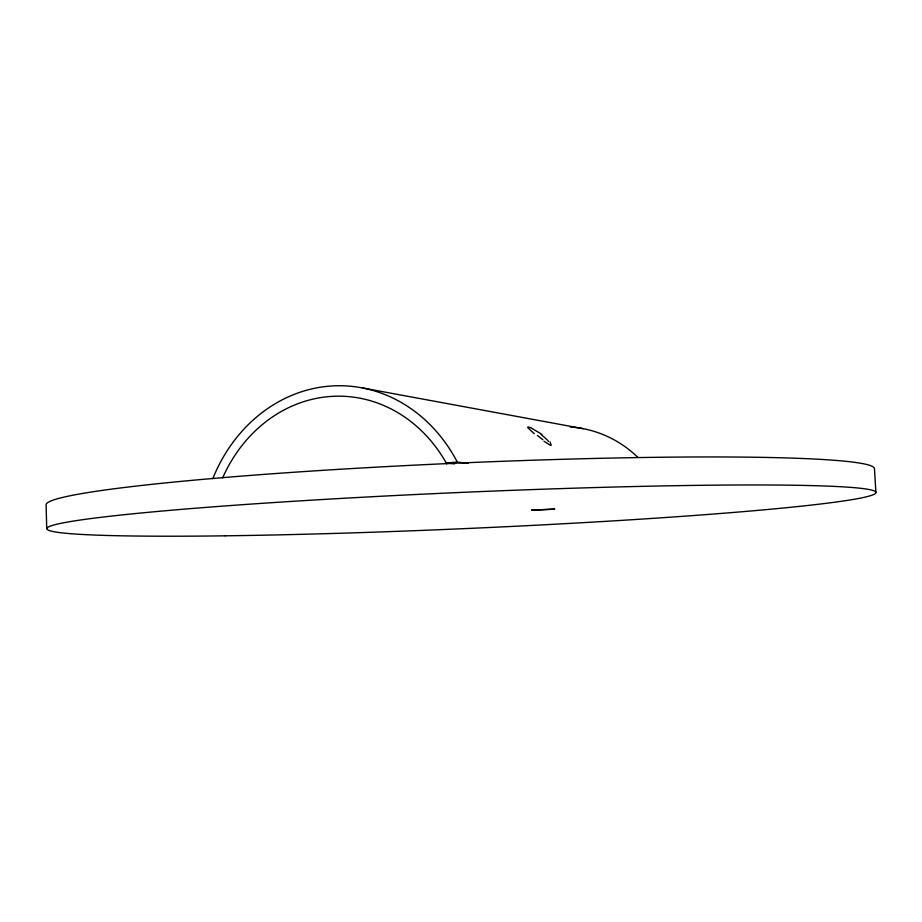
<?xml version="1.0" encoding="UTF-8"?>
<svg xmlns="http://www.w3.org/2000/svg" width="922" height="922" viewBox="0 0 922 922"><rect width="100%" height="100%" fill="white"/><g stroke="black" fill="none" stroke-linecap="round" stroke-linejoin="round"><path stroke-width="1.38" d="M468.33 463.351L457.324 462.106L446.248 462.959L454.592 463.893M362.369 387.932L583.257 428.684M531.994 428.465L541.975 434.377M544.015 441.281L550.146 445.119A7.883 1.706 41.6 0 0 551.195 445.28L550.077 441.926M534.253 433.663L527.707 427.601A9.854 1.556 30.5 0 1 531.579 428.096M875.9 492.244L874.436 468.364A414.6 23.73 -2.5 0 0 459.087 463.063A414.6 23.73 -2.5 0 0 46.1 504.541L46.722 528.456M222.605 477.919A147.451 129.034 -88.5 0 1 331.563 396.391A147.451 129.034 -88.5 0 1 446.778 463.904M212.775 478.725A157.996 138.277 -88.5 0 1 331.159 386.007A157.996 138.277 -88.5 0 1 457.324 462.106M570.257 427.024A119.111 110.871 89.4 0 1 637.851 457.335M541.168 434.665A19.581 5.198 34.4 0 1 548.59 441.419M542.885 439.759A19.281 0.68 38.1 0 1 537.422 435.472M531.579 510.154L554.606 509.14L531.579 510.154M225.175 535.82A415.015 18.163 -2.5 0 0 874.54 494.077A415.015 18.163 -2.5 0 0 284.241 501.868A415.015 18.163 -2.5 0 0 225.175 535.82"/></g></svg>
